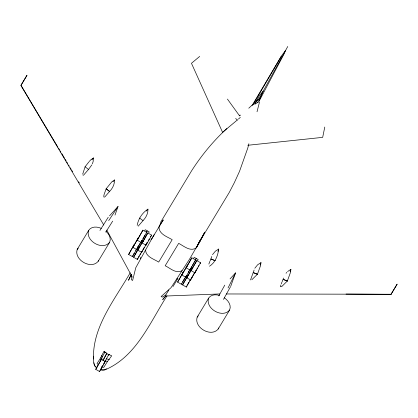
<?xml version="1.0" encoding="UTF-8"?>
<svg xmlns="http://www.w3.org/2000/svg" width="418" height="418" viewBox="0 0 418 418"><rect width="100%" height="100%" fill="white"/><g stroke="black" fill="none" stroke-linecap="round" stroke-linejoin="round"><path stroke-width="0.63" d="M89.217 161.494L90.696 159.89L93.47 157.952L93.099 161.74L92.321 163.882M114.532 179.949C114.657 184.343 112.599 188.393 109.568 191.47L106.13 188.826L111.763 181.887L114.532 179.949L113.017 181.846M137.172 225.38C138.306 218.786 142.334 212.746 147.962 209.136C148.087 213.53 146.023 217.579 142.993 220.657M250.539 279.95L254.107 270.054M212.511 254.666L215.369 251.187L218.671 249.055C217.867 255.67 215.401 262.473 209.522 266.219M254.818 268.236L257.676 264.751L260.973 262.619L260.477 265.843L257.431 274.239L253.418 272.677L257.431 274.239M287.589 271.538L290.891 269.406L290.395 272.625L287.349 281.027L283.336 279.464L287.349 281.027M131.477 274.271L131.404 279.673L132.611 280.468L135.766 267.745L152.115 238.176L163.302 219.931L160.063 224.445M95.743 369.36L101.386 359.328L105.19 361.476L102.65 366.309L99.547 371.508L95.743 369.36L101.386 359.328M99.547 371.508L99.782 370.928M128.629 254.478L134.277 244.446L128.629 254.478L132.438 256.626L138.311 246.39M132.903 247.388L138.551 237.351L132.903 247.388L136.707 249.536L141.723 240.836M132.438 256.626L133.065 255.288M142.282 250.988L137.381 259.421L133.577 257.274L139.225 247.237L138.593 248.574M137.219 240.214L142.867 230.177L146.671 232.324L144.126 237.158L141.023 242.362L137.219 240.214L142.867 230.177M136.707 249.536L136.947 248.956M147.141 242.806L141.65 252.326L137.846 250.178L138.478 248.841M137.381 259.421L138.008 258.084M141.023 242.362L141.655 241.024M142.167 243.004L147.81 232.972L151.619 235.12L149.074 239.948L145.971 245.152L142.167 243.004L147.81 232.972M141.65 252.326L141.89 251.746M145.971 245.152L146.206 244.572M185.67 276.988L181.407 284.277L177.603 282.129L183.251 272.092L182.624 273.429M190.159 269.495L185.681 277.181L181.877 275.034L182.504 273.696M181.407 284.277L181.647 283.697M191.977 277.155L186.355 287.067L182.551 284.919L188.194 274.882L186.82 277.824L190.624 279.971L196.032 270.519M181.877 275.034L191.841 257.822L195.645 259.975L189.997 270.007L186.193 267.86L186.825 266.522M185.681 277.181L185.916 276.601M191.841 257.822L186.193 267.86M186.355 287.067L186.982 285.729M189.997 270.007L190.237 269.427M186.82 277.824L196.784 260.618L200.588 262.765L194.945 272.797L191.141 270.65L191.768 269.312M190.624 279.971L190.864 279.391M196.784 260.618L191.141 270.65M194.945 272.797L196.115 270.451M324.776 127.046L322.675 137.36L247.817 145.276M82.68 174.196L85.089 166.803L88.522 169.447L83.715 174.996L83.036 175.283M248.882 143.735L247.785 148.035L239.54 171.296L234.346 182.676L229.325 192.317L198.341 243.788M257.023 111.768L259.573 101.762M101.255 228.39C97.258 226.493 91.276 226.201 88.642 230.417L77.231 249.374C73.709 259.824 91.234 270.002 98.24 261.234L109.652 242.278C111.449 238.328 108.993 233.965 105.984 231.373M88.642 230.417C85.12 240.867 102.65 251.04 109.652 242.278M98.24 261.234L98.554 260.205M219.513 295.463C215.813 294.235 210.839 294.481 208.619 298.149L197.207 317.105C193.686 327.55 211.21 337.728 218.217 328.966L229.628 310.01C231.65 305.318 228.165 300.323 224.288 297.82M208.619 298.149C205.097 308.594 222.622 318.772 229.628 310.01M218.217 328.966L218.53 327.931M217.935 251.39L218.671 249.055M260.242 264.955L260.973 262.619M280.88 284.987L280.457 286.738L281.742 286.57L287.359 280.99M290.155 271.742L290.891 269.406M114.987 215.071L118.033 206.518L109.516 215.845M230.699 286.372L235.574 272.876L230.062 278.905M208.838 264.082L209.904 261.344M210.144 260.733L211.801 256.49M281.272 283.885L281.91 282.239M282.124 281.695L283.55 278.054M138.06 246.719L137.454 247.931M91.856 164.875L88.501 169.473M97.786 364.371L97.018 363.582L100.712 357.787L103.915 351.381L107.583 354.036L111.721 355.786L107.41 361.57L103.774 367.396L101.621 366.706M131.294 274.297L128.525 280.29L131.012 275.018M228.04 287.981L235.574 272.876M186.893 266.339L187.52 264.996L177.603 282.129M191.841 269.129L192.468 267.792L182.551 284.919M259.233 100.937L283.958 54.157L285.609 50.39L281.988 55.213L252.906 104.949M161.102 222.789L158.997 226.749C158.751 234.137 167.059 236.598 172.185 239.676L158.694 262.086C153.871 258.967 145.966 256.997 145.569 250.089M102.959 360.415L106.841 353.116M103.152 360.316L106.438 354.135M227.423 99.082L239.577 115.87L240.057 114.96M257.765 102.744L260.759 97.117M196.361 247.837L204.71 232.189L196.361 247.837C190.305 252.054 183.899 246.045 178.685 243.344L165.194 265.754C170.298 268.189 176.062 274.077 182.07 270.692M100.174 370.17L101.151 368.368M185.885 276.591L186.428 275.577M191.256 278.634L192.228 276.831M260.205 98.11L263.209 91.119L259.578 95.33L256.098 101.537M133.603 254.28L134.256 253.089M138.551 257.07L139.204 255.879M142.82 249.98L144.194 247.493M182.577 281.925L183.011 281.131M191.167 267.661L191.82 266.47M187.525 284.721L188.178 283.529M258.732 99.259L287.756 46.492M218.792 295.907L224.769 285.139M223.463 299.408L230.386 286.941M391.002 294.366L397.1 284.198L391.002 294.366L346.026 294.063M138.53 245.993L139.251 244.702M142.846 238.819L143.327 237.957M101.365 367.971L102.828 365.374M183.23 280.734L183.951 279.443M188.419 283.096L188.899 282.234M192.447 276.434L193.168 275.138M196.763 269.26L197.484 267.969M139.497 244.269L139.988 243.396M143.567 237.529L145.02 234.994M139.925 254.588L140.417 253.716M148.515 240.319L149.252 239.018M184.197 279.01L184.693 278.137M188.225 272.348L188.962 271.042M192.541 265.174L193.038 264.307M193.414 274.704L194.38 273.017M154.179 234.712L151.572 239.232L150.877 239.127M135.719 250.492L136.43 249.264M145.171 245.779L145.642 244.958M193.283 263.868L193.989 262.64M189.636 280.927L190.347 279.699M198.226 266.663L198.937 265.435M103.539 364.146L108.905 354.276L108.34 355.211M252.064 105.55L281.298 56.2M144.717 230.642L145.276 229.712L147.178 230.783L146.619 231.718M146.775 231.807L147.34 230.872L149.242 231.948L148.677 232.878M141.561 241.233L142.12 240.298M130.197 272.787C114.532 300.192 90.361 329.128 93.799 362.996M160.512 222.433L191.496 170.962C201.455 155.397 213.253 141.044 226.859 128.53M100.759 359.903L100.2 360.839L104.939 352.04L106.031 352.656M166.05 294.962L162.304 297.12L161.102 296.555L171.04 287.657L189.479 259.27L200.154 240.737L197.427 245.538M198.189 243.663L201.533 238.103M167.017 295.819C150.119 322.158 136.451 356.34 105.54 369.622M193.691 258.287L194.25 257.357L196.152 258.428L195.593 259.364M195.749 259.453L196.308 258.517L198.21 259.594L197.651 260.524M190.535 268.878L191.094 267.943M150.59 236.719L151.619 235.12M104.166 363.075L105.19 361.476M194.621 261.574L195.645 259.975M172.974 286.576L177.948 278.425L176.788 279.067M99.954 230.428L108.241 217.24M105.78 232.11L112.682 221.122M168.867 290.029L165.047 296.059L219.863 293.948M146.154 233.092L146.671 232.324M137.564 247.357L137.914 246.813M146.781 243.057L147.131 242.508M200.07 263.528L200.588 262.765M191.481 277.798L191.831 277.249M108.706 220.61L118.033 206.518M85.068 166.834L88.856 161.944M164.331 297.48L162.717 299.591L165.768 295.902M137.846 250.178L143.494 240.141L133.577 257.274M91.95 159.854L93.47 157.952M139.56 218.013L143.019 220.631L138.206 226.175M146.441 211.033L147.962 209.136M77.231 249.374L78.239 248.13M197.207 317.105L198.216 315.862M104.782 196.988L109.589 191.439L106.151 188.8L104.113 194.448L103.748 196.194L104.098 197.28M286.053 273.252L286.821 272.395M257.441 274.203L251.824 279.783M260.529 97.551L255.586 102.729A2.346 0.428 -51.8 0 0 254.771 104.26L258.042 102.222M248.773 108.22L258.622 99.092M239.577 115.87L240.225 115.3M237.414 119.909L222.569 132.318L191.465 63.29L199.673 56.425M238.391 119.078L240.334 117.421M106.386 368.686L104.918 369.904L100.393 369.789M104.772 369.768L102.932 370.186L100.299 369.711M226.373 293.964L391.096 294.251M108.189 354.312L109.485 354.391M106.324 358.869L109.396 359.438M105.467 360.776L107.41 361.57M143.212 240.914L142.277 240.387L141.718 241.322L142.648 241.844M192.181 268.56L191.251 268.032L190.692 268.967L191.622 269.49M100.712 357.787L101.987 358.733M102.885 359.402L103.831 360.112M237.356 120.034L235.658 118.493M96.809 367.866L94.996 366.356L93.831 363.65M96.84 367.997L94.63 365.499L93.909 362.824M101.438 355.64L102.65 357.024M104.458 351.554L105.174 352.609M57.815 147.037L20.994 85.319L26.998 75.266L20.9 85.434L103.8 225.051M58.541 148.092L59.492 149.837M60.213 150.893L60.835 152.079M61.89 153.699L64.529 158.239M65.245 159.3L66.206 161.04M66.875 162.158L67.549 163.281M68.552 164.958L69.226 166.082M70.229 167.759L71.238 169.442M71.912 170.56L72.58 171.678M78.621 181.762L79.295 182.88M106.789 230.104L132.37 277.218M140.584 257.331L140.678 258.685M93.413 356.183L93.48 359.01M211.127 259.076L215.129 260.675L211.127 259.076"/></g></svg>
